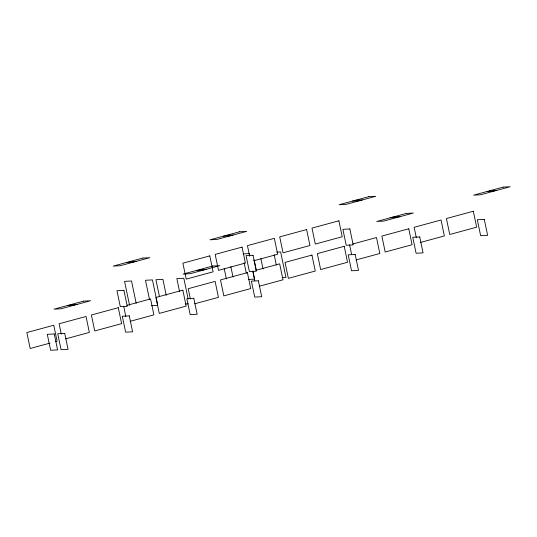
<?xml version="1.0" encoding="UTF-8"?>
<svg xmlns="http://www.w3.org/2000/svg" width="537" height="537" viewBox="0 0 537 537"><rect width="100%" height="100%" fill="white"/><g stroke="black" fill="none" stroke-linecap="round" stroke-linejoin="round"><path stroke-width="0.81" d="M253.934 260.727L277.669 254.283L274.333 238.334L247.443 245.644L249.604 256.008M126.839 305.378L150.568 298.928L153.897 314.877L130.169 321.321M255.934 270.299L279.67 263.848L282.999 279.797L259.27 286.248M352.762 243.993L376.491 237.542L379.82 253.491L356.091 259.942M49.954 343.116L30.179 348.493L26.85 332.544L53.747 325.234L57.076 341.183L55.492 341.613M65.621 338.86L89.35 332.416L86.021 316.468L59.124 323.771L61.292 334.142M194.716 303.788L218.452 297.337L215.115 281.388L188.225 288.698L190.387 299.062M420.639 242.402L444.368 235.951L441.038 220.002L414.141 227.312L416.309 237.676M489.731 190.763L496.705 190.4M487.039 191.494L494.013 191.132M355.299 200.328L362.274 199.959M352.614 201.06L359.582 200.69M392.909 217.076L399.877 216.706M390.218 217.807L397.192 217.438M226.205 235.401L233.179 235.038M223.513 236.132L230.487 235.77M243.073 253.92L249.269 253.592L249.772 255.981M276.77 252.142L280.643 251.94L285.973 277.454L282.1 277.663M129.377 261.714L136.351 261.344M126.692 262.439L133.666 262.076M199.261 269.688L206.235 269.319M196.569 270.42L203.543 270.051M248.403 279.435L254.598 279.106L252.934 271.131M70.159 304.768L77.133 304.398M67.474 305.499L74.442 305.13M151.582 305.741L157.777 305.419M185.278 303.969L188.38 303.808M349.594 244.852L351.594 254.417M274.172 254.699L276.34 265.063M260.895 258.626L263.056 268.99M254.088 259.787L256.256 270.151M252.773 271.158L254.773 280.723M244.127 262.727L246.295 273.098M230.85 266.654L233.018 277.018M224.211 268.614L226.379 278.978M188.151 298.981L183.822 278.247L176.848 278.616L179.512 291.376M166.235 295.296L162.906 279.347L155.931 279.717L159.429 296.464M157.609 304.62L152.448 279.898L145.473 280.267L149.474 299.404M136.19 303.324L131.531 280.999L124.557 281.368L129.551 305.291M123.671 306.238L125.839 316.602M142.829 258.055L113.24 266.097L120.214 265.728L149.803 257.693L142.829 258.055M239.65 231.749L210.068 239.791L217.035 239.421L246.624 231.38L239.65 231.749M368.751 196.67L339.162 204.711L346.137 204.342L375.719 196.307L368.751 196.67M209.786 255.874L182.889 263.177L186.225 279.126L213.122 271.823L209.786 255.874M242.059 247.101L215.169 254.41L218.499 270.359L245.396 263.049L242.059 247.101M306.614 229.567L279.717 236.871L283.046 252.82L309.943 245.51L306.614 229.567M338.887 220.794L311.99 228.104L315.32 244.053L342.217 236.743L338.887 220.794M83.611 301.109L54.022 309.151L60.996 308.782L90.585 300.747L83.611 301.109M212.706 266.037L183.124 274.071L190.098 273.709L219.68 265.667L212.706 266.037M406.355 213.417L376.773 221.459L383.74 221.09L413.329 213.055L406.355 213.417M503.176 187.111L473.594 195.153L480.568 194.783L510.15 186.742L503.176 187.111M118.294 307.694L91.397 315.004L94.734 330.953L121.624 323.643L118.294 307.694M182.842 290.161L155.945 297.464L159.281 313.413L186.178 306.103L182.842 290.161M247.389 272.621L220.499 279.925L223.828 295.874L250.725 288.57L247.389 272.621M311.943 255.082L285.046 262.392L288.376 278.334L315.273 271.031L311.943 255.082M344.217 246.308L317.32 253.618L320.649 269.567L347.546 262.257L344.217 246.308M408.764 228.775L381.867 236.079L385.204 252.028L412.094 244.718L408.764 228.775M473.312 211.236L446.415 218.539L449.751 234.488L476.648 227.185L473.312 211.236M484.287 219.391L477.312 219.754L480.642 235.703L487.616 235.34L484.287 219.391M349.856 228.95L342.881 229.319L346.217 245.261L353.185 244.899L349.856 228.95M419.733 236.931L412.765 237.294L416.094 253.242L423.069 252.873L419.733 236.931M253.034 255.256L246.06 255.625L249.39 271.574L256.364 271.205L253.034 255.256M355.185 254.464L348.211 254.833L351.547 270.782L358.521 270.413L355.185 254.464M258.364 280.777L251.39 281.14L254.719 297.089L261.694 296.719L258.364 280.777M123.933 290.336L116.965 290.705L120.295 306.647L127.269 306.285L123.933 290.336M193.817 298.31L186.842 298.679L190.172 314.628L197.146 314.259L193.817 298.31M129.263 315.85L122.295 316.219L125.624 332.168L132.599 331.799L129.263 315.85M54.257 333.94L47.283 334.309L50.619 350.258L57.587 349.889L54.257 333.94M64.715 333.39L57.741 333.759L61.077 349.708L68.051 349.339L64.715 333.39"/></g></svg>
